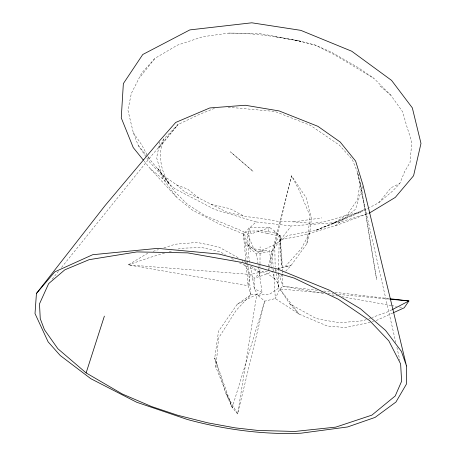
<?xml version="1.0" encoding="UTF-8"?>
<svg xmlns="http://www.w3.org/2000/svg" width="456" height="456" viewBox="0 0 456 456"><rect width="100%" height="100%" fill="white"/><g stroke="black" fill="none" stroke-linecap="round" stroke-linejoin="round"><path stroke-width="0.34" stroke-dasharray="2.28 1.71" d="M147.772 253.217L128.233 264.885L250.315 274.466L259.891 272.375L259.937 267.393M259.948 266.68L259.966 264.543M259.971 263.83L260.125 246.753M278.491 269.331L279.346 235.096L273.936 230.48L269.69 227.601L248.645 227.698L251.233 233.803L269.69 227.601L267.045 233.278L258.062 231.619M247.79 263.83L250.828 294.793L237.251 304.249L218.532 331.198L214.736 357.892L225.743 393.209L232.246 407.527L264.725 301.165L237.639 413.957L232.246 407.527L215.939 367.337L218.566 338.107L236.282 310.16L250.828 294.793L256.785 294.405L264.725 301.165L275.316 298.543L299.079 314.116L327.305 326.023L345.523 327.522L371.549 322.004M285.695 271.2L290.928 265.654L306.865 243.8L309.744 232.794L311.414 218.51L306.073 197.573L291.555 175.799L268.31 266.395L268.493 269.752M306.865 243.8L310.148 216.058L299.136 190.198L291.555 175.799L268.567 271.098L259.891 272.375L239.497 262.895M228.131 107.171L274.94 111.481L310.388 125.337L339.321 145.105L352.306 159.492L357.51 172.334L360.422 181.921L357.276 199.973L347.461 214.417L332.983 223.731L315.444 230.462L287.736 235.49L274.763 244.61L257.988 252.151L247.329 244.473L243.909 231.728L204.482 215.449L186.84 203.775L174.591 191.452L166.959 180.536L157.252 167.922L169.609 183.928L149.927 162.433L138.288 145.544L133.277 132.611L127.914 110.175L131.356 93.394L141.685 73.023L154.994 58.305L177.452 45.133L202.76 36.748L228.826 33.1L259.036 33.368L300.698 41.251L315.221 45.087L331.558 52.24L357.726 67.323L373.795 78.244L390.849 95.258L402.739 111.942L406.575 125.685L411.819 141.941L410.029 162.53L404.717 171.416L399.792 183.546L392.57 191.087L378.668 202.834L369.36 207.634M159.862 142.044L156.636 157.839L162.877 178.655L176.854 197.551L192.614 210.244L220.67 224.717L243.31 233.888L248.583 231.044L262.502 230.941L272.426 232.332L279.944 235.091L280.605 239.668L281.369 265.945L279.944 235.091L281.882 258.096L282.338 270.06M214.497 108.391L200.155 114.028L178.074 124.511L163.755 138.989C157.673 153.643 160.421 171.245 169.609 183.928M362.588 186.475L355.56 209.213L335.519 225.703L301.473 235.746L280.605 239.668L271.85 251.176L273.207 266.435M317.439 290.267L282.959 286.243L279.813 288.944L275.316 298.543L273.885 274.062M279.346 235.096L274.763 244.61L275.162 267.062M163.755 138.989L158.802 148.371L178.074 124.511L151.096 156.243L61.03 268.094M309.744 232.794L301.216 248.799L285.291 266.378L277.972 268.413M280.605 239.668L291.31 225.931L339.589 222.289L368.573 213.277M140.801 76.243L154.994 58.305M52.189 279.18L58.379 271.417M378.668 202.834L391.117 187.684L399.792 183.546M323.6 293.476L282.959 286.243L279.99 277.242L282.845 274.221M245.835 259.931L243.31 233.888L256.072 221.924L291.31 225.931M250.447 266.395L254.351 288.813L258.073 295.271L262.058 292.37L259.333 273.48M391.932 309.801L388.786 311.442L372.227 317.416M332.983 223.731L364.133 209.726L315.444 230.462L350.926 216.429L360.673 212.108L368.739 207.953M237.251 304.249L256.785 294.405L237.639 413.957L225.743 393.209M376.2 320.557L392.741 313.027M335.519 225.703L369.274 213.14M366.265 319.57L362.953 320.762L339.002 322.774L316.327 318.59L289.777 303.856L279.813 288.944L323.8 293.037M368.91 318.613L371.56 317.655M153.102 251.341L158.488 249.614M163.875 247.887L175.326 244.211L197.243 242.438L218.806 247.027L238.898 258.147M164.474 253.126L149.545 257.583L128.233 264.885L248.07 285.69L250.828 294.793M169.227 251.706L171.94 250.891M178.045 249.067L180.758 248.258L201.871 247.522L220.379 251.957L225.31 254.779M360.673 212.108L345.916 215.42L326.353 221.348L312.502 223.406L293.596 221.884L278.416 221.445L261.795 218.504L244.49 216.361L226.945 212.177L198.941 198.166L185.005 192.079L176.654 184.908L163.026 175.343L146.758 155.764M278.029 268.544L290.928 265.654L285.291 266.378M372.238 321.862L373.606 321.571M243.31 233.888L245.556 244.342L256.489 253.952L271.85 251.176M293.596 221.884L321.805 217.905M258.073 295.271L269.775 294.126L278.719 288.106L278.496 270.026M249.763 262.291L248.839 256.831L247.448 233.894L251.233 233.803M228.826 33.1C253.034 32.923 277.003 36.594 300.698 41.251L273.714 36.497M328.052 293.43L333.729 293.96M338.694 294.422L389.065 299.102M323.771 291.008L329.403 291.663M335.035 292.325L389.224 298.651M332.008 294.975L337.617 295.972M341.823 296.719L390.877 305.446M391.579 305.571L396.481 306.443M399.285 306.945L402.089 307.441M267.045 233.278L276.507 235.376L273.936 230.48M211.037 204.111L229.949 208.7L244.49 216.361M295.089 40.162L315.221 45.087L334.379 54.737L373.795 78.244M256.072 221.924L214.679 209.424L175.11 188.881L150.406 168.851L144.244 161.213M176.654 184.908L187.69 189.154L198.941 198.166M262.058 292.37L254.351 288.813L253.992 278.382L252.174 276.644M231.477 258.307L235.176 260.427M247.329 244.473L257.988 252.151L266.464 250.64L253.849 248.828L247.448 233.894M274.552 278.616L267.604 273.777L261.995 271.423L253.992 278.382L267.604 273.777L272.403 271.246L274.552 278.616L278.314 283.792L278.719 288.106L276.154 273.378M244.256 261.448L245.995 262.662M251.205 266.304L259.891 272.375M379.99 85.979L390.849 95.258M150.406 168.851L176.854 197.551M289.777 303.856L299.079 314.116L279.813 288.944M138.288 145.544L146.313 155.228M133.277 132.611L141.765 144.968L148.987 158.454M275.31 269.154L276.98 272.044M278.32 274.352L279.99 277.242M241.942 259.829L242.985 261.659M244.73 264.708L250.315 274.466L248.07 285.69L246.137 263.408M232.246 407.527L214.736 357.892L215.939 367.337M395.819 342.581L366.875 215.791L357.51 172.334L365.102 210.712L376.627 279.522L360.422 181.921M396.908 347.398L399.849 360.479M275.544 269.866L276.028 272.677M256.489 253.952L258.421 266.31M258.524 266.999L260.023 276.61M269.314 250.093L271.708 266.469M271.804 267.153L272.203 269.878M245.556 244.342L247.391 260.353M247.471 261.049L247.711 263.135M273.452 269.211L273.76 272.677M245.898 260.627L246.08 262.713M248.583 231.044L250.333 251.951M282.367 270.761L282.475 273.577M282.498 274.284L282.959 286.243M253.012 171.274L230.445 151.837L253.012 171.274"/><path stroke-width="0.68" d="M406.478 365.94L406.364 384.22L395.928 402.049L375.094 417.4L347.552 426.97L300.943 433.2A181.294 79.937 12.9 0 1 187.319 419.463L136.726 402.266L90.818 378.697L60.255 355.526L48.131 341.88L35.015 313.591L36.434 293.482L105.005 205.656L160.284 139.981L175.697 122.447L209.823 107.941L245.317 105.262L279.118 110.928L317.889 126.318L340.176 142.01L355.629 161.071L363.005 185.136L406.478 365.94L401.422 351.433L385.559 330.395L360.388 308.735L329.5 290.233L277.904 269.165L219.045 254.06L157.599 248.366L92.705 254.71L54.805 271.85L36.434 293.482M86.116 372.917L57.861 348.726L44.431 329.699L40.248 318.681L39.495 303.861L48.655 283.615L64.832 269.821L89.119 259.681L136.891 251.923L187.621 252.863L242.187 262.491L294.24 278.12L338.341 299.273L369.594 320.579L388.774 340.803L400.624 363.922L401.616 381.239L395.221 395.962L371.885 415.125L335.776 427.129L294.736 431.456L258.073 430.453L235.114 427.859L207.982 422.883L177.715 415.268L151.523 406.524L122.248 393.978L86.116 372.917L104.373 316.116M392.559 309.476L408.929 300.949L389.926 298.731M393.374 312.742L404.187 307.817L408.929 300.949L389.772 299.17M369.274 213.14L395.289 197.402L413.586 175.737L420.985 143.412L412.332 107.867L391.567 80.393L351.724 51.226L300.812 30.352L251.82 22.8L189.833 29.902L142.762 54.503L123.359 83.59L121.256 117.887L133.237 147.573L143.366 160.119"/></g></svg>
